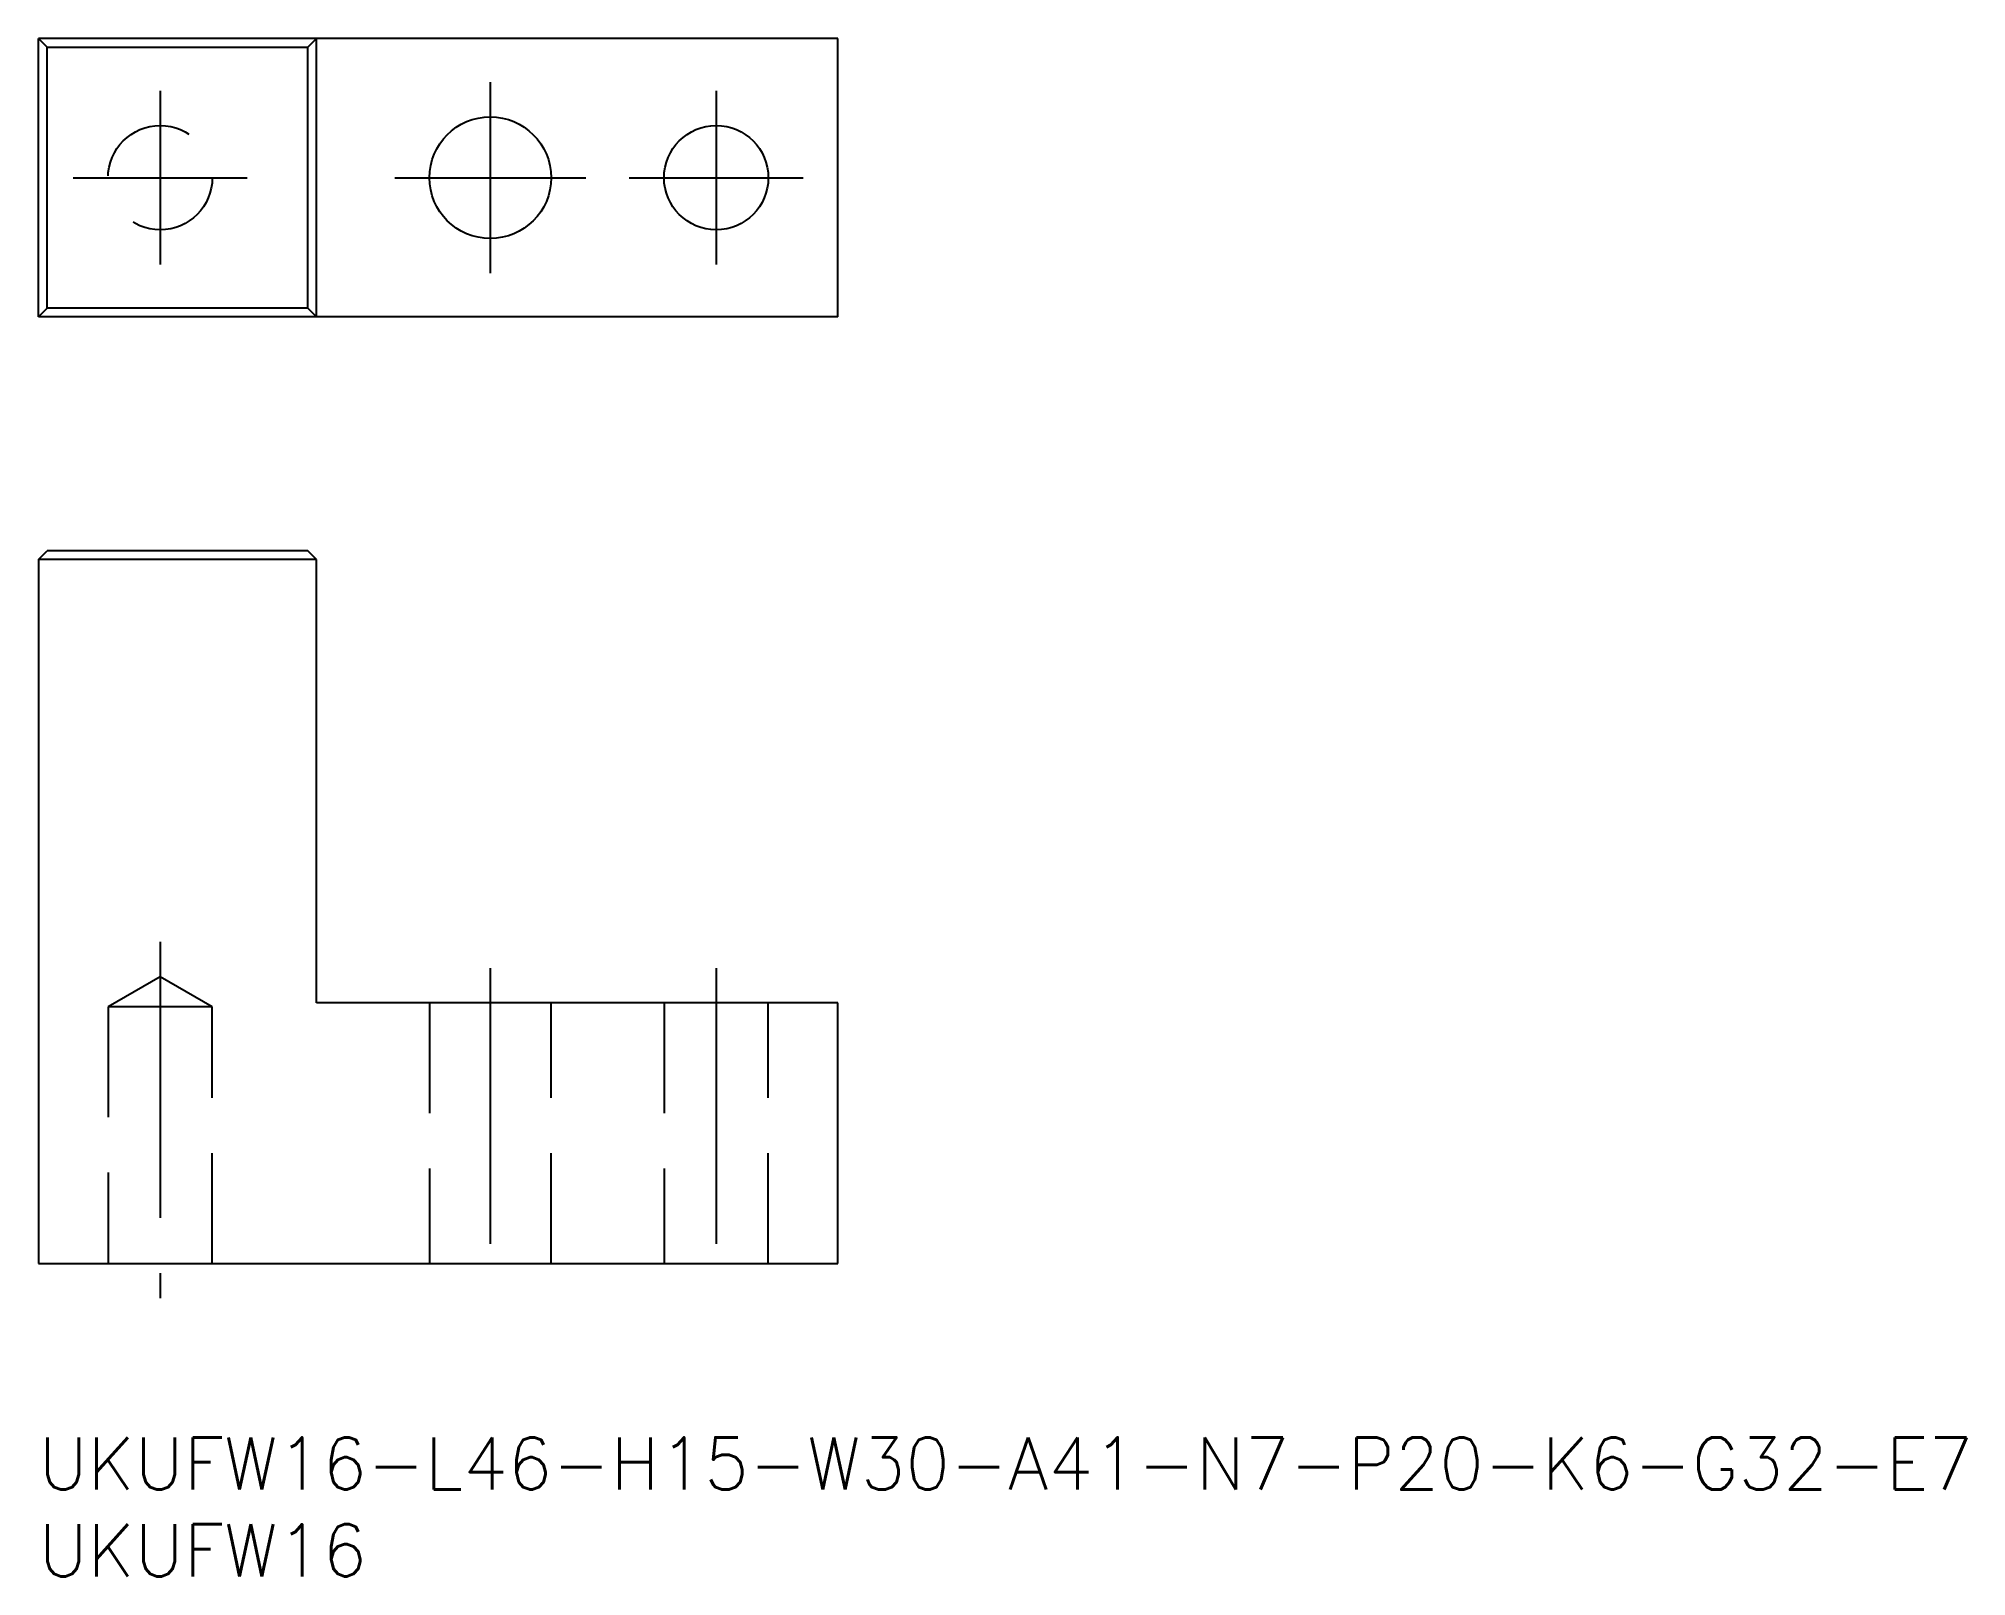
# Model space of a CAD drawing. Extents: x 0 to 111, y -8 to 80.
import ezdxf

# ---------------------------------------------------------------- set-up
doc = ezdxf.new("R2010")
doc.units = 0
doc.header["$LTSCALE"] = 0.5
doc.linetypes.add('CENTER', pattern=[50.8, 31.75, -6.35, 6.35, -6.35])
doc.linetypes.add('DASHED', pattern=[19.05, 12.7, -6.35])
for name, color, linetype in [('MSM_CENTER', 1, 'CENTER'), ('MSM_CONTINUOUS', 7, 'CONTINUOUS'), ('MSM_DASHED', 4, 'DASHED'), ('MSM_PART_NUMBER', 7, 'CONTINUOUS')]:
    doc.layers.add(name, color=color, linetype=linetype)
doc.styles.get("Standard").update_dxf_attribs({"font": 'txt.shx', "height": 1, "bigfont": 'bigfont.shx'})

# ---------------------------------------------------------------- blocks, each defined once
blk = doc.blocks.new('*U24')
at = {"layer": 'MSM_PART_NUMBER'}
blk.add_text('UKUFW16-L46-H15-W30-A41-N7-P20-K6-G32-E7', height=3, dxfattribs=at).set_placement((0, -3))
blk = doc.blocks.new('*U25')
at = {"layer": 'MSM_PART_NUMBER'}
blk.add_text('UKUFW16', height=3, dxfattribs=at).set_placement((0, -8))

msp = doc.modelspace()

# ---------------------------------------------------------------- linework, layer by layer
at = {"layer": 'MSM_CENTER'}
for p, q in [((26, 77.97), (26, 66.97)), ((7, 77.47), (7, 67.47)), ((39, 77.47), (39, 67.47)), ((2, 72.47), (12, 72.47)), ((20.5, 72.47), (31.5, 72.47)), ((34, 72.47), (44, 72.47)), ((7, 28.5), (7, 8)), ((26, 27), (26, 8)), ((39, 27), (39, 8))]:
    msp.add_line(p, q, dxfattribs=at)
at = {"layer": 'MSM_CONTINUOUS'}
for p, q in [((46, 80.47), (0, 80.47)), ((0, 64.47), (0, 80.47)), ((0.5, 79.97), (0, 80.47)), ((0.5, 64.97), (0.5, 79.97)), ((0.5, 79.97), (15.5, 79.97)), ((16, 80.47), (15.5, 79.97)), ((15.5, 64.97), (15.5, 79.97)), ((16, 64.47), (16, 80.47)), ((46, 64.47), (46, 80.47)), ((0, 64.47), (0.5, 64.97)), ((46, 64.47), (0, 64.47)), ((15.5, 64.97), (0.5, 64.97)), ((16, 64.47), (15.5, 64.97)), ((0, 50.5), (0.5, 51)), ((0, 50.5), (0, 10)), ((16, 50.5), (0, 50.5)), ((15.5, 51), (0.5, 51)), ((16, 50.5), (15.5, 51)), ((16, 25), (16, 50.5)), ((46, 25), (16, 25)), ((46, 10), (46, 25)), ((0, 10), (46, 10))]:
    msp.add_line(p, q, dxfattribs=at)
for centre, radius in [((26, 72.47), 3.5), ((39, 72.47), 3)]:
    msp.add_circle(centre, radius, dxfattribs=at)
at = {"layer": 'MSM_DASHED'}
for p, q in [((7, 26.5), (4, 24.77)), ((10, 24.77), (7, 26.5)), ((10, 24.77), (4, 24.77)), ((4, 24.77), (4, 10)), ((10, 10), (10, 24.77)), ((22.5, 25), (22.5, 10)), ((29.5, 10), (29.5, 25)), ((36, 25), (36, 10)), ((42, 10), (42, 25))]:
    msp.add_line(p, q, dxfattribs=at)
msp.add_circle((7, 72.47), 3, dxfattribs=at)

# ---------------------------------------------------------------- block references
at = {"layer": 'MSM_CONTINUOUS'}
for name in ['*U24', '*U25']:
    msp.add_blockref(name, (0, 0), dxfattribs=at)

doc.saveas('drawing.dxf')
